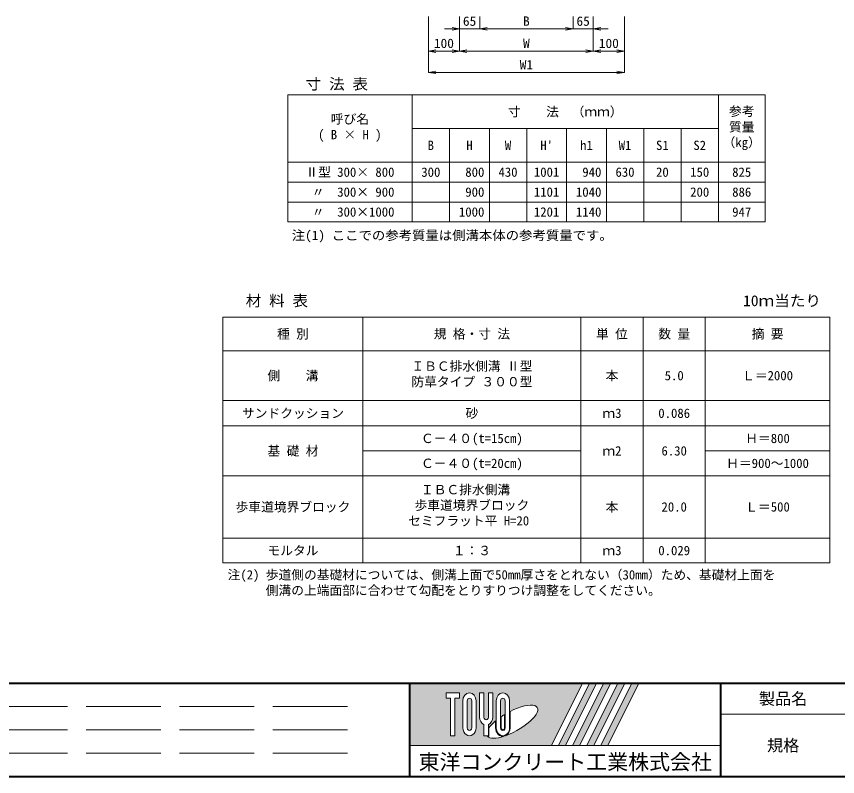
# Model space of a CAD drawing. Units: millimetres at full size. Extents: x 164402 to 209100, y 872507 to 885397.
# Drawn here: x 184256 to 186894, y 872707 to 875148 of the extents above; entities that cross this region are included whole.
import ezdxf
from ezdxf.enums import TextEntityAlignment as Align

# ---------------------------------------------------------------- set-up
doc = ezdxf.new("R2010")
doc.units = ezdxf.units.MM
doc.header["$LTSCALE"] = 40
doc.linetypes.add('DASHED', pattern=[7.5, 6, -1.5])
for name, color, linetype, lineweight in [('0_2', 7, 'Continuous', 13), ('Defpoints_3', 8, 'Continuous', 0), ('図枠', 7, 'Continuous', 5), ('寸法線', 7, 'Continuous', 13), ('寸法表', 30, 'Continuous', 13), ('補助線', 8, 'Continuous', 13)]:
    doc.layers.add(name, color=color, linetype=linetype, lineweight=lineweight)
doc.layers.add('文字', color=7, linetype='Continuous')
doc.styles.add('ＭＳ ゴシック', font='')
doc.styles.add('ＭＳ 明朝', font='')
doc.styles.get('ＭＳ ゴシック').set_extended_font_data('MS Gothic')
doc.styles.get('ＭＳ 明朝').set_extended_font_data('MS Mincho')

# ---------------------------------------------------------------- blocks, each defined once
blk = doc.blocks.new('open_arrow')
at = {"color": 0, "linetype": 'Continuous', "lineweight": -2}
blk.add_lwpolyline([(7.5, 1.25), (0, 0), (7.5, -1.25)], dxfattribs=at)

msp = doc.modelspace()

# ---------------------------------------------------------------- hatches: boundary and pattern name
at = {"layer": '図枠'}
h = msp.add_hatch(color=256, dxfattribs=at)
h.paths.add_polyline_path([(185519.36, 873007.22), (185519.36, 872807.22), (185974.67, 872807.22), (186074.67, 873007.22)])
edge = h.paths.add_edge_path(flags=16)
edge.add_ellipse((185848.81, 872883.38), major_axis=(80.81, 45.23), ratio=0.3471473, start_angle=-144.31122, end_angle=72.1899, ccw=False)
edge.add_ellipse((185818.88, 872863.85), major_axis=(0, 27.5), ratio=0.8463542, start_angle=-160.70346, end_angle=-90)
edge.add_line((185842.16, 872863.85), (185842.16, 872916.28))
edge = h.paths.add_edge_path(flags=16)
edge.add_ellipse((185818.88, 872950.58), major_axis=(0, 25.38), ratio=0.8463542, start_angle=-90, end_angle=90, ccw=False)
edge.add_line((185840.37, 872950.58), (185840.37, 872863.85))
edge.add_ellipse((185818.88, 872863.85), major_axis=(0, 25.38), ratio=0.8463542, start_angle=90, end_angle=-90, ccw=False)
edge.add_line((185797.4, 872863.85), (185797.4, 872950.58))
edge = h.paths.add_edge_path(flags=16)
edge.add_line((185826.04, 872950.58), (185826.04, 872863.85))
edge.add_ellipse((185818.88, 872863.85), major_axis=(0, 8.46), ratio=0.8463542, start_angle=90, end_angle=-90, ccw=False)
edge.add_line((185811.72, 872863.85), (185811.72, 872950.58))
edge.add_ellipse((185818.88, 872950.58), major_axis=(0, 8.46), ratio=0.8463542, start_angle=-90, end_angle=90, ccw=False)
edge = h.paths.add_edge_path(flags=16)
edge.add_line((185824.25, 872906.25), (185824.25, 872863.85))
edge.add_ellipse((185818.88, 872863.85), major_axis=(0, 6.35), ratio=0.8463542, start_angle=90, end_angle=-90, ccw=False)
edge.add_line((185813.51, 872863.85), (185813.51, 872899.31))
edge.add_ellipse((185848.81, 872883.38), major_axis=(80.81, 45.23), ratio=0.3471473, start_angle=107.79174, end_angle=126.47132, ccw=False)
edge = h.paths.add_edge_path(flags=16)
edge.add_ellipse((185765.17, 872898.23), major_axis=(0, 25.38), ratio=0.8463542, start_angle=-163.34117, end_angle=-90, ccw=False)
edge.add_line((185772.33, 872874.3), (185772.33, 872838.47))
edge.add_line((185772.33, 872838.47), (185758.01, 872838.47))
edge.add_line((185758.01, 872838.47), (185758.01, 872874.3))
edge.add_ellipse((185765.17, 872898.23), major_axis=(0, 25.38), ratio=0.8463542, start_angle=90, end_angle=163.34117, ccw=False)
edge.add_line((185743.69, 872898.23), (185743.69, 872975.97))
edge.add_line((185743.69, 872975.97), (185758.01, 872975.97))
edge.add_line((185758.01, 872975.97), (185758.01, 872898.23))
edge.add_ellipse((185765.17, 872898.23), major_axis=(0, 8.46), ratio=0.8463542, start_angle=90, end_angle=-90)
edge.add_line((185772.33, 872898.23), (185772.33, 872975.97))
edge.add_line((185772.33, 872975.97), (185786.66, 872975.97))
edge.add_line((185786.66, 872975.97), (185786.66, 872898.23))
edge = h.paths.add_edge_path(flags=16)
edge.add_line((185795.61, 872885.75), (185795.61, 872863.85))
edge.add_ellipse((185818.88, 872863.85), major_axis=(0, 27.5), ratio=0.8463542, start_angle=90, end_angle=-171.54427)
edge.add_ellipse((185848.81, 872883.38), major_axis=(80.81, 45.23), ratio=0.3471473, start_angle=-178.64954, end_angle=-148.29244, ccw=False)
edge.add_line((185769.25, 872836.35), (185774.12, 872836.35))
edge.add_line((185774.12, 872836.35), (185774.12, 872863.17))
edge.add_ellipse((185848.81, 872883.38), major_axis=(80.81, 45.23), ratio=0.3471473, start_angle=148.21912, end_angle=165.90812, ccw=False)
edge = h.paths.add_edge_path(flags=16)
edge.add_ellipse((185711.46, 872950.58), major_axis=(0, 25.38), ratio=0.8463542, start_angle=-90, end_angle=90, ccw=False)
edge.add_line((185732.95, 872950.58), (185732.95, 872863.85))
edge.add_ellipse((185711.46, 872863.85), major_axis=(0, 25.38), ratio=0.8463542, start_angle=90, end_angle=-90, ccw=False)
edge.add_line((185689.98, 872863.85), (185689.98, 872950.58))
edge = h.paths.add_edge_path(flags=16)
edge.add_line((185718.62, 872950.58), (185718.62, 872863.85))
edge.add_ellipse((185711.46, 872863.85), major_axis=(0, 8.46), ratio=0.8463542, start_angle=90, end_angle=-90, ccw=False)
edge.add_line((185704.3, 872863.85), (185704.3, 872950.58))
edge.add_ellipse((185711.46, 872950.58), major_axis=(0, 8.46), ratio=0.8463542, start_angle=-90, end_angle=90, ccw=False)
h.paths.add_polyline_path([(185679.23, 872975.97), (185679.23, 872959.05), (185664.91, 872959.05), (185664.91, 872838.47), (185650.59, 872838.47), (185650.59, 872959.05), (185636.27, 872959.05), (185636.27, 872975.97)], flags=16)
for points in [[(185997.36, 872807.22), (186020.05, 872807.22), (186120.05, 873007.22), (186097.36, 873007.22)], [(186165.42, 873007.22), (186142.73, 873007.22), (186042.73, 872807.22), (186065.42, 872807.22)], [(186210.8, 873007.22), (186188.11, 873007.22), (186088.11, 872807.22), (186110.8, 872807.22)], [(186256.17, 873007.22), (186233.48, 873007.22), (186133.48, 872807.22), (186156.17, 872807.22)]]:
    msp.add_hatch(color=256, dxfattribs=at).paths.add_polyline_path(points)

# ---------------------------------------------------------------- linework, layer by layer
at = {"layer": 'Defpoints_3'}
for p, q in [((185527.36, 874616.09), (185647.36, 874616.09)), ((185775.36, 874616.09), (185895.36, 874616.09)), ((186151.36, 874616.09), (186391.36, 874616.09)), ((185527.36, 874552.09), (185647.36, 874552.09)), ((185775.36, 874552.09), (185895.36, 874552.09)), ((186151.36, 874552.09), (186511.36, 874552.09))]:
    msp.add_line(p, q, dxfattribs=at)
at = {"layer": '図枠', "lineweight": 40}
for p, q in [((181994.36, 873007.22), (189794.36, 873007.22)), ((185519.36, 872707.22), (185519.36, 873007.22)), ((186519.36, 872707.22), (186519.36, 873007.22)), ((181994.36, 872707.22), (189794.36, 872707.22))]:
    msp.add_line(p, q, dxfattribs=at)
at = {"layer": '図枠'}
for p, q in [((185519.36, 873007.22), (186074.67, 873007.22)), ((186074.67, 873007.22), (185974.67, 872807.22)), ((186097.36, 873007.22), (185997.36, 872807.22)), ((186120.05, 873007.22), (186020.05, 872807.22)), ((186142.73, 873007.22), (186042.73, 872807.22)), ((186165.42, 873007.22), (186065.42, 872807.22)), ((186188.11, 873007.22), (186088.11, 872807.22)), ((186097.36, 873007.22), (186120.05, 873007.22)), ((186210.8, 873007.22), (186110.8, 872807.22)), ((186233.48, 873007.22), (186133.48, 872807.22)), ((186142.73, 873007.22), (186165.42, 873007.22)), ((186256.17, 873007.22), (186156.17, 872807.22)), ((186188.11, 873007.22), (186210.8, 873007.22)), ((186233.48, 873007.22), (186256.17, 873007.22)), ((185636.27, 872975.97), (185636.27, 872959.05)), ((185636.27, 872975.97), (185679.23, 872975.97)), ((185650.59, 872959.05), (185636.27, 872959.05)), ((185650.59, 872959.05), (185650.59, 872838.47)), ((185664.91, 872959.05), (185664.91, 872838.47)), ((185679.23, 872959.05), (185664.91, 872959.05)), ((185679.23, 872975.97), (185679.23, 872959.05)), ((185743.69, 872975.97), (185758.01, 872975.97)), ((185743.69, 872898.23), (185743.69, 872975.97)), ((185758.01, 872975.97), (185758.01, 872898.23)), ((185772.33, 872975.97), (185786.66, 872975.97)), ((185772.33, 872898.23), (185772.33, 872975.97)), ((185786.66, 872975.97), (185786.66, 872898.23)), ((185689.98, 872950.58), (185689.98, 872863.85)), ((185704.3, 872863.85), (185704.3, 872950.58)), ((185718.62, 872950.58), (185718.62, 872863.85)), ((185732.95, 872863.85), (185732.95, 872950.58)), ((185797.4, 872950.58), (185797.4, 872863.85)), ((185811.72, 872863.85), (185811.72, 872950.58)), ((185826.04, 872950.58), (185826.04, 872863.85)), ((185840.37, 872863.85), (185840.37, 872950.58)), ((185813.51, 872863.85), (185813.51, 872899.31)), ((185824.25, 872906.25), (185824.25, 872863.85)), ((185842.16, 872863.85), (185842.16, 872916.28)), ((185758.01, 872874.3), (185758.01, 872838.47)), ((185772.33, 872874.3), (185772.33, 872838.47)), ((185795.61, 872885.75), (185795.61, 872863.85)), ((185774.12, 872863.17), (185774.12, 872836.35)), ((185664.91, 872838.47), (185650.59, 872838.47)), ((185772.33, 872838.47), (185758.01, 872838.47)), ((185769.25, 872836.35), (185774.12, 872836.35)), ((185519.36, 872807.22), (185974.67, 872807.22)), ((185997.36, 872807.22), (186020.05, 872807.22)), ((186042.73, 872807.22), (186065.42, 872807.22)), ((186088.11, 872807.22), (186110.8, 872807.22)), ((186133.48, 872807.22), (186156.17, 872807.22))]:
    msp.add_line(p, q, dxfattribs=at)
at = {"layer": '図枠', "linetype": 'DASHED', "lineweight": 9}
for p, q in [((185319.36, 872932.22), (182194.36, 872932.22)), ((185319.36, 872857.22), (182194.36, 872857.22)), ((185319.36, 872782.22), (182194.36, 872782.22))]:
    msp.add_line(p, q, dxfattribs=at)
at = {"layer": '図枠', "lineweight": 13}
msp.add_line((189794.36, 872907.22), (186519.36, 872907.22), dxfattribs=at)
at = {"layer": '図枠'}
for centre, major_axis, ratio, start_param, end_param in [((185711.46, 872950.58), (0, 25.38), 0.846354, 4.712389, 7.8539816), ((185711.46, 872950.58), (0, 8.46), 0.846354, 4.712389, 7.8539816), ((185818.88, 872950.58), (0, 25.38), 0.846354, 4.712389, 7.8539816), ((185818.88, 872950.58), (0, 8.46), 0.846354, 4.712389, 7.8539816), ((185848.81, 872883.38), (80.81, 45.23), 0.347147, 4.2621853, 7.7429163), ((185848.81, 872883.38), (80.81, 45.23), 0.347147, 1.6817405, 1.8219833), ((185765.17, 872898.23), (0, 25.38), 0.846354, 1.5707963, 2.8017557), ((185765.17, 872898.23), (0, 8.46), 0.846354, 1.5707963, 4.712389), ((185765.17, 872898.23), (0, 25.38), 0.846354, 3.4814296, 4.712389), ((185848.81, 872883.38), (80.81, 45.23), 0.347147, 2.0815197, 2.5155126), ((185711.46, 872863.85), (0, 25.38), 0.846354, 1.5707963, 4.712389), ((185711.46, 872863.85), (0, 8.46), 0.846354, 1.5707963, 4.712389), ((185818.88, 872863.85), (0, 27.5), 0.846354, 1.5707963, 3.3154679), ((185818.88, 872863.85), (0, 25.38), 0.846354, 1.5707963, 4.712389), ((185818.88, 872863.85), (0, 8.46), 0.846354, 1.5707963, 4.712389), ((185818.88, 872863.85), (0, 6.35), 0.846354, 1.5707963, 4.712389), ((185818.88, 872863.85), (0, 27.5), 0.846354, 3.5338438, 4.712389), ((185848.81, 872883.38), (80.81, 45.23), 0.347147, 3.2093975, 4.2004451)]:
    msp.add_ellipse(centre, major_axis=major_axis, ratio=ratio, start_param=start_param, end_param=end_param, dxfattribs=at)
at = {"layer": '寸法線'}
for p, q in [((185579.36, 875147.29), (185579.36, 874968.21)), ((185579.36, 875147.29), (185579.36, 875036.64)), ((185679.36, 875147.29), (185679.36, 875107.96)), ((185679.36, 875147.29), (185679.36, 875036.64)), ((185679.36, 875147.29), (185679.36, 875036.64)), ((185744.36, 875147.29), (185744.36, 875107.96)), ((185744.36, 875147.29), (185744.36, 875107.96)), ((186044.36, 875147.29), (186044.36, 875107.96)), ((186044.36, 875147.29), (186044.36, 875107.96)), ((186109.36, 875147.29), (186109.36, 875107.96)), ((186109.36, 875147.29), (186109.36, 875036.64)), ((186109.36, 875147.29), (186109.36, 875036.64)), ((186209.36, 875147.29), (186209.36, 875036.64)), ((186209.36, 875147.29), (186209.36, 874968.21)), ((185792.36, 875107.96), (185631.36, 875107.96)), ((185744.36, 875107.96), (186044.36, 875107.96)), ((185996.36, 875107.96), (186157.36, 875107.96)), ((185679.36, 875036.64), (185579.36, 875036.64)), ((185679.36, 875036.64), (186109.36, 875036.64)), ((186109.36, 875036.64), (186209.36, 875036.64)), ((185579.36, 874968.21), (186209.36, 874968.21))]:
    msp.add_line(p, q, dxfattribs=at)
at = {"layer": '寸法表'}
for p, q in [((185127.36, 874896.09), (186661.36, 874896.09)), ((185127.36, 874896.09), (185127.36, 874488.09)), ((185527.36, 874896.09), (185527.36, 874488.09)), ((186511.36, 874896.09), (186511.36, 874488.09)), ((186661.36, 874896.09), (186661.36, 874488.09)), ((185527.36, 874788.09), (186511.36, 874788.09)), ((185647.36, 874788.09), (185647.36, 874488.09)), ((185775.36, 874788.09), (185775.36, 874488.09)), ((185895.36, 874788.09), (185895.36, 874488.09)), ((186023.36, 874788.09), (186023.36, 874488.09)), ((186151.36, 874788.09), (186151.36, 874488.09)), ((186271.36, 874788.09), (186271.36, 874488.09)), ((186391.36, 874788.09), (186391.36, 874488.09)), ((185127.36, 874680.09), (186661.36, 874680.09)), ((185127.36, 874616.09), (185527.36, 874616.09)), ((185647.36, 874616.09), (185775.36, 874616.09)), ((185895.36, 874616.09), (186151.36, 874616.09)), ((186391.36, 874616.09), (186661.36, 874616.09)), ((185127.36, 874552.09), (185527.36, 874552.09)), ((185647.36, 874552.09), (185775.36, 874552.09)), ((185895.36, 874552.09), (186151.36, 874552.09)), ((186511.36, 874552.09), (186661.36, 874552.09)), ((185127.36, 874488.09), (186661.36, 874488.09)), ((184919.36, 874182.7), (186869.36, 874182.7)), ((184919.36, 874182.7), (184919.36, 873393.1)), ((185369.36, 874182.7), (185369.36, 873393.1)), ((186069.36, 874182.7), (186069.36, 873393.1)), ((186269.36, 874182.7), (186269.36, 873393.1)), ((186469.36, 874182.7), (186469.36, 873393.1)), ((186869.36, 874182.7), (186869.36, 873393.1)), ((184919.36, 874074.7), (186869.36, 874074.7)), ((184919.36, 873914.7), (186869.36, 873914.7)), ((184919.36, 873833.1), (186869.36, 873833.1)), ((185369.36, 873753.1), (186069.36, 873753.1)), ((186469.36, 873753.1), (186869.36, 873753.1)), ((184919.36, 873673.1), (186869.36, 873673.1)), ((184919.36, 873473.1), (186869.36, 873473.1)), ((184919.36, 873393.1), (186869.36, 873393.1))]:
    msp.add_line(p, q, dxfattribs=at)
at = {"layer": '補助線'}
msp.add_line((185519.36, 872807.22), (186519.36, 872807.22), dxfattribs=at)

# ---------------------------------------------------------------- block references
at = {"layer": '寸法線', "xscale": 3.2, "yscale": 3.2, "rotation": 180}
for p in [(185679.36, 875107.96), (186044.36, 875107.96), (186044.36, 875107.96), (185679.36, 875036.64), (186109.36, 875036.64), (186209.36, 875036.64), (186209.36, 874968.21)]:
    msp.add_blockref('open_arrow', p, dxfattribs=at)
at = {"layer": '寸法線', "xscale": 3.2, "yscale": 3.2}
for p in [(185744.36, 875107.96), (185744.36, 875107.96), (186109.36, 875107.96), (185579.36, 875036.64), (185679.36, 875036.64), (186109.36, 875036.64), (185579.36, 874968.21)]:
    msp.add_blockref('open_arrow', p, dxfattribs=at)

# ---------------------------------------------------------------- texts
at = {"layer": '0_2', "style": 'ＭＳ 明朝'}
for s, p in [('注(2) 歩道側の基礎材については、側溝上面で50mm厚さをとれない（30mm）ため、基礎材上面を ', (184934.35, 873370.09)), ('      側溝の上端面部に合わせて勾配をとりすりつけ調整をしてください。', (184934.35, 873320.09))]:
    msp.add_text(s, height=30.02, dxfattribs=at).set_placement(p, align=Align.TOP_LEFT)
at = {"layer": '図枠', "style": 'ＭＳ ゴシック'}
for s, height, p in [('製品名', 37.98, (186719.36, 872957.22)), ('規格', 37.98, (186719.36, 872807.22)), ('東洋コンクリート工業株式会社', 49.37, (186019.36, 872754.09))]:
    msp.add_text(s, height=height, dxfattribs=at).set_placement(p, align=Align.MIDDLE_CENTER)
at = {"layer": '寸法線', "style": 'ＭＳ 明朝', "width": 1.05}
for s, p in [('65', (185711.86, 875132.96)), ('B', (185894.36, 875132.96)), ('65', (186076.86, 875132.96)), ('100', (185629.36, 875061.64)), ('W', (185894.36, 875061.64)), ('100', (186159.36, 875061.64)), ('W1', (185894.36, 874993.21))]:
    msp.add_text(s, height=30.02, dxfattribs=at).set_placement(p, align=Align.MIDDLE_CENTER)
at = {"layer": '寸法表', "style": 'ＭＳ 明朝'}
for s, p in [('寸\u3000\u3000法\u3000（ｍｍ）', (186019.36, 874842.09)), ('B', (185587.36, 874734.09)), ('H', (185711.36, 874734.09)), ('W', (185835.36, 874734.09)), ("H'", (185959.36, 874734.09)), ('h1', (186087.36, 874734.09)), ('W1', (186211.36, 874734.09)), ('S1', (186331.36, 874734.09)), ('S2', (186451.36, 874734.09)), ('Ⅱ型 300× 800', (185327.36, 874648.09)), ('300', (185587.36, 874648.09)), ('430', (185835.36, 874648.09)), ('1001', (185959.36, 874648.09)), ('630', (186211.36, 874648.09)), ('20', (186331.36, 874648.09)), ('150', (186451.36, 874648.09)), ('825', (186586.36, 874648.09)), (' 〃\u3000300× 900', (185327.36, 874584.09)), ('1101', (185959.36, 874584.09)), ('200', (186451.36, 874584.09)), ('886', (186586.36, 874584.09)), (' 〃\u3000300×1000', (185327.36, 874520.09)), ('1201', (185959.36, 874520.09)), ('947', (186586.36, 874520.09)), ('種 別', (185144.36, 874128.7)), ('規 格・寸 法', (185719.36, 874128.7)), ('単 位', (186169.36, 874128.7)), ('数 量', (186369.36, 874128.7)), ('摘 要', (186669.36, 874128.7)), ('側\u3000\u3000溝', (185144.36, 873994.7)), ('本', (186169.36, 873994.7)), ('5.0', (186369.36, 873994.7)), ('Ｌ＝2000', (186669.36, 873994.7)), ('サンドクッション', (185144.36, 873873.9)), ('砂', (185719.36, 873873.9)), ('ｍ3', (186169.36, 873873.9)), ('0.086', (186369.36, 873873.9)), ('Ｃ－４０(t=15cm)', (185719.36, 873793.1)), ('Ｈ＝800', (186669.36, 873793.1)), ('基 礎 材', (185144.36, 873753.1)), ('ｍ2', (186169.36, 873753.1)), ('6.30', (186369.36, 873753.1)), ('Ｃ－４０(t=20cm)', (185719.36, 873713.1)), ('Ｈ＝900～1000', (186669.36, 873713.1)), ('歩車道境界ブロック', (185144.36, 873573.1)), ('本', (186169.36, 873573.1)), ('20.0', (186369.36, 873573.1)), ('Ｌ＝500', (186669.36, 873573.1)), ('モルタル', (185144.36, 873433.1)), ('１：３', (185719.36, 873433.1)), ('ｍ3', (186169.36, 873433.1)), ('0.029', (186369.36, 873433.1))]:
    msp.add_text(s, height=30.02, dxfattribs=at).set_placement(p, align=Align.MIDDLE_CENTER)
for s, p in [('参考', (186545.41, 874858.57)), ('呼び名', (185265.93, 874833.57)), ('質量', (186545.41, 874808.57)), ('( B × H )', (185224.98, 874783.57)), ('（kg）', (186524.93, 874758.57)), ('ＩＢＣ排水側溝 Ⅱ型', (185524.85, 874040.17)), ('防草タイプ ３００型', (185524.85, 873990.17)), ('ＩＢＣ排水側溝\u3000', (185555.56, 873643.57)), ('歩車道境界ブロック', (185535.08, 873593.57)), ('セミフラット平 H=20 ', (185514.61, 873543.57))]:
    msp.add_text(s, height=30.02, dxfattribs=at).set_placement(p, align=Align.TOP_LEFT)
for s, p in [('800', (185759.36, 874648.09)), ('940', (186135.36, 874648.09)), ('900', (185759.36, 874584.09)), ('1040', (186135.36, 874584.09)), ('1000', (185759.36, 874520.09)), ('1140', (186135.36, 874520.09))]:
    msp.add_text(s, height=30.02, dxfattribs=at).set_placement(p, align=Align.MIDDLE_RIGHT)
at = {"layer": '文字', "style": 'ＭＳ 明朝', "width": 1.05}
msp.add_text('寸 法 表', height=35.03, dxfattribs=at).set_placement((185285.36, 874931.09), align=Align.MIDDLE_CENTER)
for s, height, p in [('注(1) ここでの参考質量は側溝本体の参考質量です。', 30.02, (185140.22, 874421.01)), ('10ｍ当たり', 35.03, (186590.59, 874207.06))]:
    msp.add_text(s, height=height, dxfattribs=at).set_placement(p, align=Align.BOTTOM_LEFT)
msp.add_text('材 料 表', height=35.03, dxfattribs=at).set_placement((185092.75, 874207.06), align=Align.BOTTOM_CENTER)

doc.saveas('drawing.dxf')
